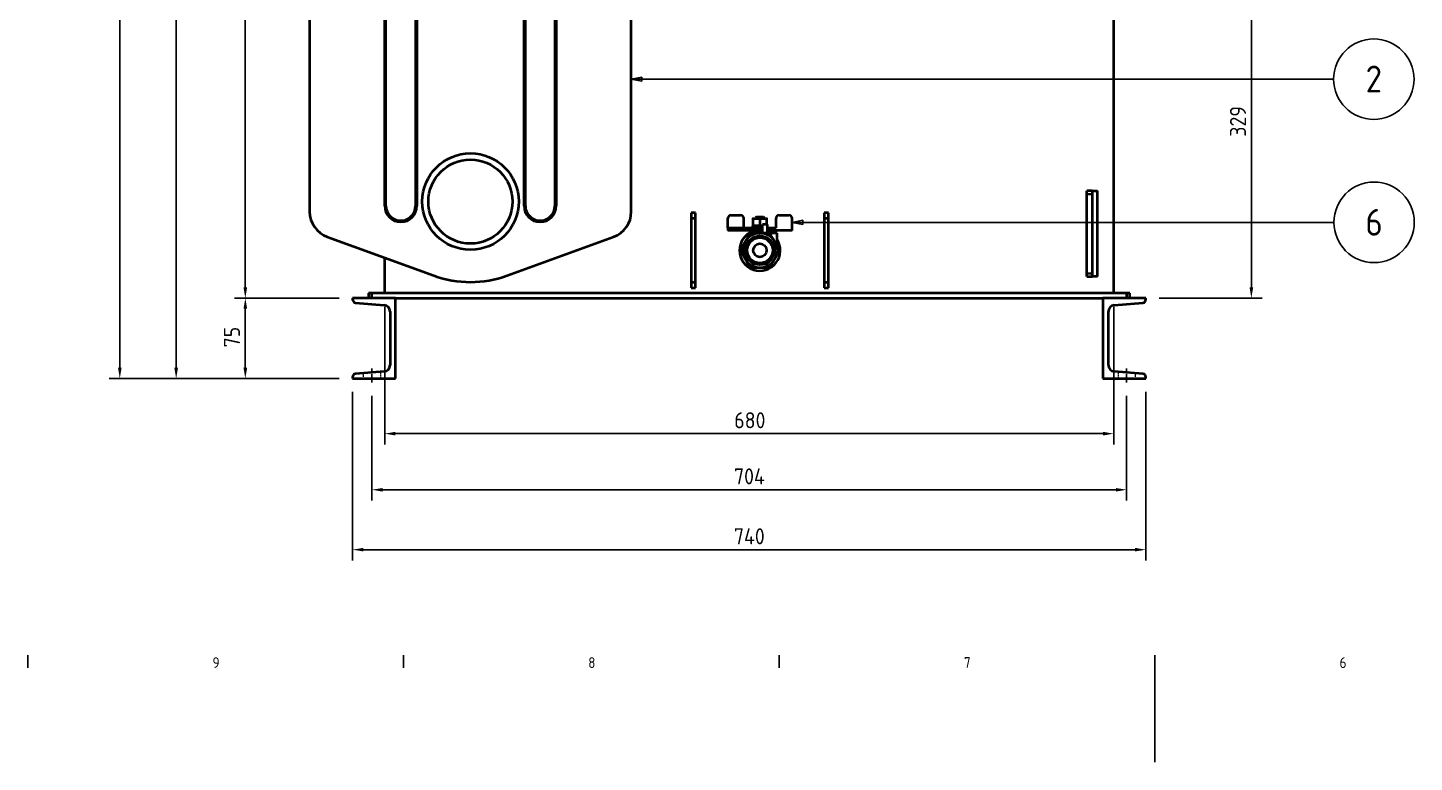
# Model space of a CAD drawing. Header units: millimetres. Extents: x 0 to 4205, y 0 to 2970.
# Drawn here: x 1051 to 2345, y 0 to 685 of the extents above; entities that cross this region are included whole.
import ezdxf

# ---------------------------------------------------------------- set-up
doc = ezdxf.new("R2010")
doc.units = ezdxf.units.MM
doc.header["$LTSCALE"] = 5
doc.linetypes.add('CHAIN', pattern=[0.3543, 0.2362, -0.0295, 0.0591, -0.0295])
doc.linetypes.add('DASHED', pattern=[0.2067, 0.1654, -0.0413])
doc.layers.get('0').update_dxf_attribs({"color": 3, "lineweight": 25})
for name, color, linetype, lineweight in [('가려진 것(ISO)', 2, 'DASHED', 18), ('가시적인 것(ISO)', 3, 'Continuous', 40), ('가시적인 좁은 것(ISO)', 3, 'Continuous', 35), ('경계(ISO)', 7, 'Continuous', 25), ('기호(ISO)', 5, 'Continuous', 25), ('중심선(ISO)', 1, 'Continuous', 25), ('치수(ISO)', 2, 'Continuous', 25)]:
    doc.layers.add(name, color=color, linetype=linetype, lineweight=lineweight)
doc.styles.add('문자 텍스트_PSTEK_POSCO', font='isocp.shx')
doc.styles.add('부품번호텍스트_PSTEK_POSCO', font='isocp.shx')
doc.styles.add('치수 텍스트_PSTEK_POSCO', font='isocp.shx')
doc.dimstyles.new('치수_PSTEK_POSCO', dxfattribs={"dimscale": 5, "dimtxt": 3, "dimasz": 2, "dimexe": 2, "dimexo": 2.5, "dimgap": 1, "dimtad": 1, "dimrnd": 1e-08, "dimdsep": 46, "dimtxsty": '치수 텍스트_PSTEK_POSCO', "dimcen": 0.09, "dimdle": 10, "dimclrd": 7, "dimclre": 7, "dimclrt": 2, "dimadec": 1, "dimazin": 2, "dimtfac": 1, "dimtmove": 0, "dimatfit": 3, "dimfxl": 0, "dimtolj": 1, "dimlwd": -1, "dimlwe": -1, "dimarcsym": 0})

# ---------------------------------------------------------------- blocks, each defined once
blk = doc.blocks.new('경계 Default Border')
at = {"layer": '경계(ISO)'}
for p, q in [((210.25, 20), (210.25, 17.6)), ((280.33, 20), (280.33, 17.6)), ((350.42, 20), (350.42, 17.6))]:
    blk.add_line(p, q, dxfattribs=at)
at = {"layer": '경계(ISO)', "flags": 128}
blk.add_lwpolyline([(420.5, 0), (420.5, 20)], dxfattribs=at)
at = {"layer": '경계(ISO)', "color": 2, "char_height": 2, "attachment_point": 7, "style": '문자 텍스트_PSTEK_POSCO'}
for s, insert in [('9', (244.72, 17.58)), ('8', (314.8, 17.58)), ('7', (384.89, 17.6)), ('6', (454.97, 17.58))]:
    blk.add_mtext(s, dxfattribs=dict(at, insert=insert))
blk = doc.blocks.new('*D26')
at = {"layer": 'Defpoints', "color": 0}
for p in [(1372.2, 354.1), (2076.2, 354.1), (2076.2, 254.1)]:
    blk.add_point(p, dxfattribs=at)
at = {"layer": '치수(ISO)', "color": 7}
for p, q in [((1372.2, 341.6), (1372.2, 244.1)), ((2076.2, 341.6), (2076.2, 244.1)), ((1382.2, 254.1), (2066.2, 254.1))]:
    blk.add_line(p, q, dxfattribs=at)
for points in [[(1382.2, 255.7), (1382.2, 252.4), (1372.2, 254.1)], [(2066.2, 255.7), (2066.2, 252.4), (2076.2, 254.1)]]:
    blk.add_solid(points, dxfattribs=at)
at = {"layer": '치수(ISO)', "color": 2, "insert": (1710, 266.6), "char_height": 15, "attachment_point": 4, "style": '치수 텍스트_PSTEK_POSCO'}
blk.add_mtext('\\A1;704', dxfattribs=at)
blk = doc.blocks.new('*D27')
at = {"layer": 'Defpoints', "color": 0}
for p in [(1354.2, 357.8), (2094.2, 357.8), (2094.2, 198.2)]:
    blk.add_point(p, dxfattribs=at)
at = {"layer": '치수(ISO)', "color": 7}
for p, q in [((1354.2, 345.3), (1354.2, 188.2)), ((2094.2, 345.3), (2094.2, 188.2)), ((1364.2, 198.2), (2084.2, 198.2))]:
    blk.add_line(p, q, dxfattribs=at)
for points in [[(1364.2, 199.9), (1364.2, 196.6), (1354.2, 198.2)], [(2084.2, 199.9), (2084.2, 196.6), (2094.2, 198.2)]]:
    blk.add_solid(points, dxfattribs=at)
at = {"layer": '치수(ISO)', "color": 2, "insert": (1709.9, 210.7), "char_height": 15, "attachment_point": 4, "style": '치수 텍스트_PSTEK_POSCO'}
blk.add_mtext('\\A1;740', dxfattribs=at)
blk = doc.blocks.new('*D28')
at = {"layer": 'Defpoints', "color": 0}
for p in [(1254.2, 432.8), (1354.2, 432.8), (1354.2, 357.8)]:
    blk.add_point(p, dxfattribs=at)
at = {"layer": '치수(ISO)', "color": 7}
for p, q in [((1341.7, 432.8), (1244.2, 432.8)), ((1254.2, 367.8), (1254.2, 422.8)), ((1341.7, 357.8), (1244.2, 357.8))]:
    blk.add_line(p, q, dxfattribs=at)
for points in [[(1252.5, 422.8), (1255.9, 422.8), (1254.2, 432.8)], [(1252.5, 367.8), (1255.9, 367.8), (1254.2, 357.8)]]:
    blk.add_solid(points, dxfattribs=at)
at = {"layer": '치수(ISO)', "color": 2, "insert": (1241.7, 386.8), "char_height": 15, "attachment_point": 4, "rotation": 90, "style": '치수 텍스트_PSTEK_POSCO'}
blk.add_mtext('\\A1;75', dxfattribs=at)
blk = doc.blocks.new('*D29')
at = {"layer": 'Defpoints', "color": 0}
for p in [(1254.2, 1451), (1351.2, 1451), (1354.2, 432.8)]:
    blk.add_point(p, dxfattribs=at)
at = {"layer": '치수(ISO)', "color": 7}
for p, q in [((1338.7, 1451), (1244.2, 1451)), ((1254.2, 442.8), (1254.2, 1441)), ((1341.7, 432.8), (1244.2, 432.8))]:
    blk.add_line(p, q, dxfattribs=at)
for points in [[(1252.5, 1441), (1255.9, 1441), (1254.2, 1451)], [(1252.5, 442.8), (1255.9, 442.8), (1254.2, 432.8)]]:
    blk.add_solid(points, dxfattribs=at)
at = {"layer": '치수(ISO)', "color": 2, "insert": (1241.7, 918.2), "char_height": 15, "attachment_point": 4, "rotation": 90, "style": '치수 텍스트_PSTEK_POSCO'}
blk.add_mtext('\\A1;1018.2', dxfattribs=at)
blk = doc.blocks.new('*D31')
at = {"layer": 'Defpoints', "color": 0}
for p in [(1501.7, 1531), (1189.7, 357.8), (1354.2, 357.8)]:
    blk.add_point(p, dxfattribs=at)
at = {"layer": '치수(ISO)', "color": 7}
for p, q in [((1489.2, 1531), (1179.7, 1531)), ((1189.7, 1521), (1189.7, 367.8)), ((1341.7, 357.8), (1179.7, 357.8))]:
    blk.add_line(p, q, dxfattribs=at)
for points in [[(1188, 1521), (1191.4, 1521), (1189.7, 1531)], [(1188, 367.8), (1191.4, 367.8), (1189.7, 357.8)]]:
    blk.add_solid(points, dxfattribs=at)
at = {"layer": '치수(ISO)', "color": 2, "insert": (1177.2, 920.7), "char_height": 15, "attachment_point": 4, "rotation": 90, "style": '치수 텍스트_PSTEK_POSCO'}
blk.add_mtext('\\A1;1173.2', dxfattribs=at)
blk = doc.blocks.new('*D37')
at = {"layer": 'Defpoints', "color": 0}
for p in [(2054.2, 761.8), (2192.6, 761.8), (2094.2, 432.8)]:
    blk.add_point(p, dxfattribs=at)
at = {"layer": '치수(ISO)', "color": 7}
for p, q in [((2066.7, 761.8), (2202.6, 761.8)), ((2192.6, 442.8), (2192.6, 751.8)), ((2106.7, 432.8), (2202.6, 432.8))]:
    blk.add_line(p, q, dxfattribs=at)
for points in [[(2190.9, 751.8), (2194.3, 751.8), (2192.6, 761.8)], [(2190.9, 442.8), (2194.3, 442.8), (2192.6, 432.8)]]:
    blk.add_solid(points, dxfattribs=at)
at = {"layer": '치수(ISO)', "color": 2, "insert": (2180.1, 583.3), "char_height": 15, "attachment_point": 4, "rotation": 90, "style": '치수 텍스트_PSTEK_POSCO'}
blk.add_mtext('\\A1;329', dxfattribs=at)
blk = doc.blocks.new('품번기호2')
at = {"layer": '기호(ISO)', "color": 7}
for p, q in [((324.84, 127.79), (322.84, 127.39)), ((324.84, 127.39), (322.84, 127.39)), ((322.84, 127.39), (324.84, 126.99)), ((324.84, 126.99), (324.84, 127.79)), ((324.84, 127.39), (453.86, 127.39))]:
    blk.add_line(p, q, dxfattribs=at)
at = {"layer": '기호(ISO)', "color": 7, "flags": 128}
blk.add_lwpolyline([(324.84, 127.79), (322.84, 127.39)], dxfattribs=at)
at = {"layer": '기호(ISO)'}
blk.add_circle((461.36, 127.39), 7.5, dxfattribs=at)
at = {"layer": '기호(ISO)', "color": 7}
blk.add_solid([(324.84, 127.79), (322.84, 127.39), (324.84, 126.99), (324.84, 127.79)], dxfattribs=at)
at = {"layer": '기호(ISO)', "color": 7, "insert": (461.36, 127.42), "char_height": 5, "attachment_point": 5, "style": '부품번호텍스트_PSTEK_POSCO'}
blk.add_mtext('2', dxfattribs=at)
blk = doc.blocks.new('품번기호4')
at = {"layer": '기호(ISO)', "color": 7}
for p, q in [((354.84, 101.09), (352.84, 100.69)), ((354.84, 100.29), (354.84, 101.09)), ((354.84, 100.69), (352.84, 100.69)), ((352.84, 100.69), (354.84, 100.29)), ((354.84, 100.69), (453.91, 100.69))]:
    blk.add_line(p, q, dxfattribs=at)
at = {"layer": '기호(ISO)', "color": 7, "flags": 128}
blk.add_lwpolyline([(354.84, 101.09), (352.84, 100.69)], dxfattribs=at)
at = {"layer": '기호(ISO)'}
blk.add_circle((461.41, 100.69), 7.5, dxfattribs=at)
at = {"layer": '기호(ISO)', "color": 7}
blk.add_solid([(354.84, 101.09), (352.84, 100.69), (354.84, 100.29), (354.84, 101.09)], dxfattribs=at)
at = {"layer": '기호(ISO)', "color": 7, "insert": (461.41, 100.71), "char_height": 5, "attachment_point": 5, "style": '부품번호텍스트_PSTEK_POSCO'}
blk.add_mtext('6', dxfattribs=at)
blk = doc.blocks.new('*D53')
at = {"layer": 'Defpoints', "color": 0}
for p in [(1384.2, 437.3), (2064.2, 437.3), (2064.2, 306.4)]:
    blk.add_point(p, dxfattribs=at)
at = {"layer": '치수(ISO)', "color": 7}
for p, q in [((1384.2, 424.8), (1384.2, 296.4)), ((2064.2, 424.8), (2064.2, 296.4)), ((1394.2, 306.4), (2054.2, 306.4))]:
    blk.add_line(p, q, dxfattribs=at)
for points in [[(1394.2, 308.1), (1394.2, 304.7), (1384.2, 306.4)], [(2054.2, 308.1), (2054.2, 304.7), (2064.2, 306.4)]]:
    blk.add_solid(points, dxfattribs=at)
at = {"layer": '치수(ISO)', "color": 2, "insert": (1710.2, 318.9), "char_height": 15, "attachment_point": 4, "style": '치수 텍스트_PSTEK_POSCO'}
blk.add_mtext('\\A1;680', dxfattribs=at)
blk = doc.blocks.new('*D61')
at = {"layer": 'Defpoints', "color": 0}
for p in [(1501.7, 1791), (1137.1, 357.8), (1354.2, 357.8)]:
    blk.add_point(p, dxfattribs=at)
at = {"layer": '치수(ISO)', "color": 7}
for p, q in [((1489.2, 1791), (1127.1, 1791)), ((1137.1, 1781), (1137.1, 367.8)), ((1341.7, 357.8), (1127.1, 357.8))]:
    blk.add_line(p, q, dxfattribs=at)
for points in [[(1135.5, 1781), (1138.8, 1781), (1137.1, 1791)], [(1135.5, 367.8), (1138.8, 367.8), (1137.1, 357.8)]]:
    blk.add_solid(points, dxfattribs=at)
at = {"layer": '치수(ISO)', "color": 2, "insert": (1124.6, 1048.5), "char_height": 15, "attachment_point": 4, "rotation": 90, "style": '치수 텍스트_PSTEK_POSCO'}
blk.add_mtext('\\A1;1433.2', dxfattribs=at)

msp = doc.modelspace()

# ---------------------------------------------------------------- linework, layer by layer
at = {"layer": '가려진 것(ISO)', "ltscale": 1.871895}
for p, q in [((1364.2036, 362.7316), (1364.2036, 357.8175)), ((2084.2036, 362.7316), (2084.2036, 357.8175))]:
    msp.add_line(p, q, dxfattribs=at)
at = {"layer": '가려진 것(ISO)', "ltscale": 2.405141}
for p, q in [((1380.2036, 364.1314), (1380.2036, 357.8175)), ((2068.2036, 364.1314), (2068.2036, 357.8175))]:
    msp.add_line(p, q, dxfattribs=at)
at = {"layer": '가시적인 것(ISO)'}
for p, q in [((1314.2036, 1232.1345), (1314.2036, 513.5004)), ((1614.2036, 513.5004), (1614.2036, 1232.1345)), ((1384.2036, 518.8175), (1384.2036, 1226.8175)), ((1385.3954, 518.8175), (1385.3954, 1226.8175)), ((1413.0119, 1226.8175), (1413.0119, 518.8175)), ((1414.2036, 1226.8175), (1414.2036, 518.8175)), ((1514.2036, 518.8175), (1514.2036, 1226.8175)), ((1515.3954, 518.8175), (1515.3954, 1226.8175)), ((1543.0119, 1226.8175), (1543.0119, 518.8175)), ((1544.2036, 1226.8175), (1544.2036, 518.8175)), ((2064.2036, 437.3175), (2064.2036, 841.8175)), ((2044.2036, 532.8175), (2039.2036, 532.8175)), ((2039.2036, 529.8175), (2039.2036, 532.8175)), ((2044.2036, 532.8175), (2044.2036, 532.7755)), ((2044.2036, 532.8175), (2049.2036, 532.8175)), ((2044.2036, 532.7755), (2044.2036, 529.8175)), ((2049.2036, 452.8175), (2049.2036, 532.8175)), ((2039.2036, 455.8175), (2039.2036, 529.8175)), ((2044.2036, 529.8175), (2044.2036, 455.8175)), ((1670.2036, 512.3175), (1670.2036, 507.3175)), ((1674.2036, 512.3175), (1670.2036, 512.3175)), ((1670.2036, 507.3175), (1674.2036, 507.3175)), ((1670.2036, 507.3175), (1670.2036, 447.3175)), ((1674.2036, 507.3175), (1674.2036, 512.3175)), ((1674.2036, 447.3175), (1674.2036, 507.3175)), ((1704.2036, 498.2175), (1704.2036, 507.2175)), ((1707.2036, 510.2175), (1716.2036, 510.2175)), ((1719.2036, 498.2175), (1719.2036, 507.2175)), ((1727.7036, 507.0175), (1730.9536, 507.0175)), ((1727.7036, 506.748), (1727.7036, 500.4869)), ((1730.9706, 508.6175), (1730.2036, 507.8505)), ((1730.2036, 507.8505), (1738.2036, 507.8505)), ((1730.2036, 507.8505), (1730.2036, 507.0175)), ((1730.9536, 507.0175), (1737.4536, 507.0175)), ((1730.9706, 508.6175), (1737.4366, 508.6175)), ((1734.2036, 506.748), (1734.2036, 500.4869)), ((1737.4366, 508.6175), (1738.2036, 507.8505)), ((1737.4536, 507.0175), (1740.7036, 507.0175)), ((1738.2036, 507.8505), (1738.2036, 507.0175)), ((1740.7036, 501.3175), (1740.7036, 506.748)), ((1749.2036, 498.2175), (1749.2036, 507.2175)), ((1752.2036, 510.2175), (1761.2036, 510.2175)), ((1764.2036, 495.7175), (1764.2036, 507.2175)), ((1794.2036, 512.3175), (1794.2036, 507.3175)), ((1798.2036, 512.3175), (1794.2036, 512.3175)), ((1794.2036, 507.3175), (1798.2036, 507.3175)), ((1794.2036, 507.3175), (1794.2036, 447.3175)), ((1798.2036, 507.3175), (1798.2036, 512.3175)), ((1798.2036, 447.3175), (1798.2036, 507.3175)), ((1704.2036, 498.2175), (1736.6036, 498.2175)), ((1704.2036, 498.2175), (1704.2036, 495.7175)), ((1736.6036, 495.7175), (1704.2036, 495.7175)), ((1727.2036, 500.2175), (1736.6036, 500.2175)), ((1727.2036, 500.2175), (1727.2036, 498.2175)), ((1727.8036, 495.7175), (1727.7036, 495.6175)), ((1727.7036, 495.6175), (1736.6036, 495.6175)), ((1727.7036, 495.6175), (1727.7036, 494.6175)), ((1727.7036, 494.6175), (1736.6036, 494.6175)), ((1727.8036, 494.5175), (1727.7036, 494.6175)), ((1727.8036, 494.5175), (1727.7036, 494.4175)), ((1727.7036, 494.4175), (1736.6036, 494.4175)), ((1727.7036, 494.4175), (1727.7036, 493.4175)), ((1727.7036, 493.4175), (1736.6036, 493.4175)), ((1727.8036, 493.3175), (1727.7036, 493.4175)), ((1727.8036, 494.5175), (1736.6036, 494.5175)), ((1741.4036, 501.3175), (1736.6036, 501.3175)), ((1736.6036, 493.3175), (1736.6036, 501.3175)), ((1741.4036, 493.3175), (1741.4036, 501.3175)), ((1741.4036, 498.2175), (1749.2036, 498.2175)), ((1764.2036, 495.7175), (1741.4036, 495.7175)), ((1750.2036, 493.3175), (1743.7036, 493.3175)), ((1743.7036, 492.5121), (1743.7036, 493.3175)), ((1750.2036, 481.6047), (1750.2036, 493.3175)), ((1330.6531, 490.0081), (1430.0016, 453.8482)), ((1498.4056, 453.8482), (1597.7541, 490.0081)), ((1384.2036, 437.3175), (1384.2036, 470.5173)), ((2039.2036, 452.8175), (2039.2036, 455.8175)), ((2039.2036, 452.8175), (2044.2036, 452.8175)), ((2044.2036, 455.8175), (2044.2036, 452.8594)), ((2044.2036, 452.8594), (2044.2036, 452.8175)), ((2049.2036, 452.8175), (2044.2036, 452.8175)), ((1674.2036, 447.3175), (1670.2036, 447.3175)), ((1670.2036, 447.3175), (1670.2036, 442.3175)), ((1670.2036, 442.3175), (1674.2036, 442.3175)), ((1674.2036, 442.3175), (1674.2036, 447.3175)), ((1798.2036, 447.3175), (1794.2036, 447.3175)), ((1794.2036, 447.3175), (1794.2036, 442.3175)), ((1794.2036, 442.3175), (1798.2036, 442.3175)), ((1798.2036, 442.3175), (1798.2036, 447.3175)), ((1354.2036, 432.8175), (1354.2036, 431.5272)), ((1394.2036, 432.8175), (1354.2036, 432.8175)), ((1356.9421, 428.5386), (1383.7265, 426.1953)), ((1372.2036, 437.3175), (1369.2036, 437.3175)), ((1369.2036, 437.3175), (1369.2036, 432.8175)), ((1372.2036, 432.8175), (1372.2036, 437.3175)), ((2076.2036, 437.3175), (1372.2036, 437.3175)), ((1394.2036, 432.8175), (2054.2036, 432.8175)), ((1394.2036, 357.8175), (1394.2036, 432.8175)), ((2054.2036, 432.8175), (2054.2036, 357.8175)), ((2094.2036, 432.8175), (2054.2036, 432.8175)), ((2064.6807, 426.1953), (2091.4651, 428.5386)), ((2079.2036, 437.3175), (2076.2036, 437.3175)), ((2076.2036, 437.3175), (2076.2036, 432.8175)), ((2079.2036, 432.8175), (2079.2036, 437.3175)), ((2094.2036, 431.5272), (2094.2036, 432.8175)), ((1389.2036, 420.2181), (1389.2036, 370.4168)), ((2059.2036, 370.4168), (2059.2036, 420.2181)), ((1383.7265, 364.4397), (1356.9421, 362.0963)), ((2091.4651, 362.0963), (2064.6807, 364.4397)), ((1354.2036, 359.1077), (1354.2036, 357.8175)), ((1354.2036, 357.8175), (1394.2036, 357.8175)), ((2054.2036, 357.8175), (2094.2036, 357.8175)), ((2094.2036, 357.8175), (2094.2036, 359.1077))]:
    msp.add_line(p, q, dxfattribs=at)
for centre, radius in [((1464.2036, 522.8175), 45), ((1464.2036, 522.8175), 39.2265), ((1734.2036, 477.3175), 13.5171), ((1734.2036, 477.3175), 12.3176), ((1734.2036, 477.3175), 11.8868), ((1734.2036, 477.3175), 6.25)]:
    msp.add_circle(centre, radius, dxfattribs=at)
for centre, radius, start, end in [((1399.2036, 518.8175), 15, 180, 0), ((1399.2036, 518.8175), 13.8082, 180, 0), ((1529.2036, 518.8175), 15, 180, 0), ((1529.2036, 518.8175), 13.8082, 180, 0), ((1339.2036, 513.5004), 25, 180, 250), ((1589.2036, 513.5004), 25, 290, 0), ((1707.2036, 507.2175), 3, 90, 180), ((1716.2036, 507.2175), 3, 0, 90), ((1752.2036, 507.2175), 3, 90, 180), ((1761.2036, 507.2175), 3, 0, 90), ((1734.2036, 477.3175), 19, 110.0051901, 32.6368975), ((1734.2036, 477.3175), 16, 90, 150), ((1734.2036, 477.3175), 17.92, 116.7655006, 123.2344994), ((1734.2036, 477.3175), 16, 30, 90), ((1734.2036, 477.3175), 19, 57.3631025, 67.7315045), ((1734.2036, 477.3175), 17.92, 56.7655006, 63.2344994), ((1734.2036, 477.3175), 16, 150, 210), ((1734.2036, 477.3175), 16, 330, 30), ((1734.2036, 477.3175), 17.92, 176.7655006, 183.2344994), ((1734.2036, 477.3175), 16, 210, 270), ((1734.2036, 477.3175), 16, 270, 330), ((1734.2036, 477.3175), 17.92, 356.7655006, 3.2344994), ((1464.2036, 547.8175), 100, 250, 290), ((1734.2036, 477.3175), 17.92, 236.7655006, 243.2344994), ((1734.2036, 477.3175), 17.92, 296.7655006, 303.2344994), ((1357.2036, 431.5272), 3, 180, 265), ((2091.2036, 431.5272), 3, 275, 0), ((1383.2036, 420.2181), 6, 0, 85), ((2065.2036, 420.2181), 6, 95, 180), ((1383.2036, 370.4168), 6, 275, 0), ((2065.2036, 370.4168), 6, 180, 265), ((1357.2036, 359.1077), 3, 95, 180), ((2091.2036, 359.1077), 3, 0, 85)]:
    msp.add_arc(centre, radius, start, end, dxfattribs=at)
for points, weights in [([(1727.7036, 507.0175), (1727.7036, 507.0175), (1727.7036, 506.748)], [1, 1.04314139574, 1.01001874936]), ([(1727.7036, 506.748), (1729.4453, 507.0175), (1730.9536, 507.0175)], [1.01001874936, 1.04314139574, 1]), ([(1730.9536, 507.0175), (1732.4619, 507.0175), (1734.2036, 506.748)], [1, 1.04314139574, 1.01001874936]), ([(1734.2036, 506.748), (1735.9453, 507.0175), (1737.4536, 507.0175)], [1.01001874936, 1.04314139574, 1]), ([(1737.4536, 507.0175), (1738.9619, 507.0175), (1740.7036, 506.748)], [1, 1.04314139574, 1.01001874936]), ([(1740.7036, 506.748), (1740.7036, 507.0175), (1740.7036, 507.0175)], [1.01001874936, 1.04314139574, 1]), ([(1724.3823, 492.3064), (1722.2505, 488.6141), (1720.3472, 485.3175)], [1, 1.0295630141, 1]), ([(1734.2036, 493.3175), (1730.397, 493.3175), (1726.1335, 493.3175)], [1, 1.0295630141, 1]), ([(1727.7036, 500.4869), (1727.7036, 500.2175), (1727.7036, 500.2175)], [1.01001874936, 1.04314139574, 1]), ([(1730.9536, 500.2175), (1729.4453, 500.2175), (1727.7036, 500.4869)], [1, 1.04314139574, 1.01001874936]), ([(1734.2036, 500.4869), (1732.4619, 500.2175), (1730.9536, 500.2175)], [1.01001874936, 1.04314139574, 1]), ([(1736.6036, 500.2372), (1735.483, 500.289), (1734.2036, 500.4869)], [1.01781502807, 1.03414058902, 1.01001874936]), ([(1742.2737, 493.3175), (1738.0103, 493.3175), (1734.2036, 493.3175)], [1, 1.0295630141, 1]), ([(1748.06, 485.3175), (1746.1567, 488.6141), (1744.025, 492.3064)], [1, 1.0295630141, 1]), ([(1720.3472, 485.3175), (1718.4439, 482.0208), (1716.3122, 478.3286)], [1, 1.0295630141, 1]), ([(1752.0951, 478.3286), (1749.9633, 482.0208), (1748.06, 485.3175)], [1, 1.0295630141, 1]), ([(1716.3122, 476.3064), (1718.4439, 472.6141), (1720.3472, 469.3175)], [1, 1.0295630141, 1]), ([(1720.3472, 469.3175), (1722.2505, 466.0208), (1724.3823, 462.3286)], [1, 1.0295630141, 1]), ([(1744.025, 462.3286), (1746.1567, 466.0208), (1748.06, 469.3175)], [1, 1.0295630141, 1]), ([(1748.06, 469.3175), (1749.9633, 472.6141), (1752.0951, 476.3064)], [1, 1.0295630141, 1]), ([(1726.1335, 461.3175), (1730.397, 461.3175), (1734.2036, 461.3175)], [1, 1.0295630141, 1]), ([(1734.2036, 461.3175), (1738.0103, 461.3175), (1742.2737, 461.3175)], [1, 1.0295630141, 1])]:
    msp.add_rational_spline(points, weights, degree=2, dxfattribs=at)
at = {"layer": '가시적인 좁은 것(ISO)'}
for p, q in [((1384.2036, 518.8175), (1385.3954, 518.8175)), ((1414.2036, 518.8175), (1413.0119, 518.8175)), ((1514.2036, 518.8175), (1515.3954, 518.8175)), ((1544.2036, 518.8175), (1543.0119, 518.8175)), ((2039.2036, 529.8175), (2044.2036, 529.8175)), ((2044.2036, 455.8175), (2039.2036, 455.8175))]:
    msp.add_line(p, q, dxfattribs=at)
at = {"layer": '중심선(ISO)', "linetype": 'CHAIN', "ltscale": 2.914389}
for p, q in [((1372.2036, 367.1815), (1372.2036, 354.0675)), ((2076.2036, 367.1815), (2076.2036, 354.0675))]:
    msp.add_line(p, q, dxfattribs=at)

# ---------------------------------------------------------------- block references
at = {"xscale": 5, "yscale": 5, "zscale": 5}
msp.add_blockref('경계 Default Border', (0, 0), dxfattribs=at)
at = {"layer": '기호(ISO)', "xscale": 5, "yscale": 5, "zscale": 5}
for name in ['품번기호2', '품번기호4']:
    msp.add_blockref(name, (0, 0), dxfattribs=at)

# ---------------------------------------------------------------- dimensions: what is measured, and where the dimension line sits
at = {"layer": '치수(ISO)', "color": 7}
for base, p1, p2, angle, picture, middle in [((1137.1181, 357.8175), (1501.7036, 1791.0175), (1354.2036, 357.8175), 270, '*D61', (1137.1181, 1074.4175)), ((1189.6879, 357.8175), (1501.7036, 1531.0175), (1354.2036, 357.8175), 90, '*D31', (1189.6879, 944.4175)), ((1254.2036, 1451.0175), (1354.2036, 432.8175), (1351.2036, 1451.0175), 90, '*D29', (1254.2036, 941.9175)), ((2192.6095, 761.8175), (2094.2036, 432.8175), (2054.2036, 761.8175), 90, '*D37', (2192.6095, 597.3175)), ((1254.2036, 432.8175), (1354.2036, 357.8175), (1354.2036, 432.8175), 270, '*D28', (1254.2036, 395.3175)), ((2094.2036, 198.2177), (1354.2036, 357.8175), (2094.2036, 357.8175), 180, '*D27', (1724.2036, 198.2177)), ((2076.2036, 254.0675), (1372.2036, 354.0675), (2076.2036, 354.0675), 180, '*D26', (1724.2036, 254.0675))]:
    dim = msp.add_linear_dim(base=base, p1=p1, p2=p2, angle=angle, dimstyle='치수_PSTEK_POSCO', override={"dimdec": 2, "dimtp": 0, "dimtm": 0, "dimtdec": 2, "dimtofl": 0, "dimatfit": 1}, dxfattribs=at)
    dim.commit()
    dim.dimension.update_dxf_attribs({"geometry": picture, "text_midpoint": middle, "dimtype": 160})
dim = msp.add_linear_dim(base=(2064.2036, 306.4091), p1=(1384.2036, 437.3175), p2=(2064.2036, 437.3175), dimstyle='치수_PSTEK_POSCO', override={"dimdec": 2, "dimtp": 0, "dimtm": 0, "dimtdec": 2, "dimtofl": 0, "dimatfit": 1}, dxfattribs=at)
dim.commit()
dim.dimension.update_dxf_attribs({"geometry": '*D53', "text_midpoint": (1724.2036, 306.4091), "dimtype": 160})

doc.saveas('drawing.dxf')
